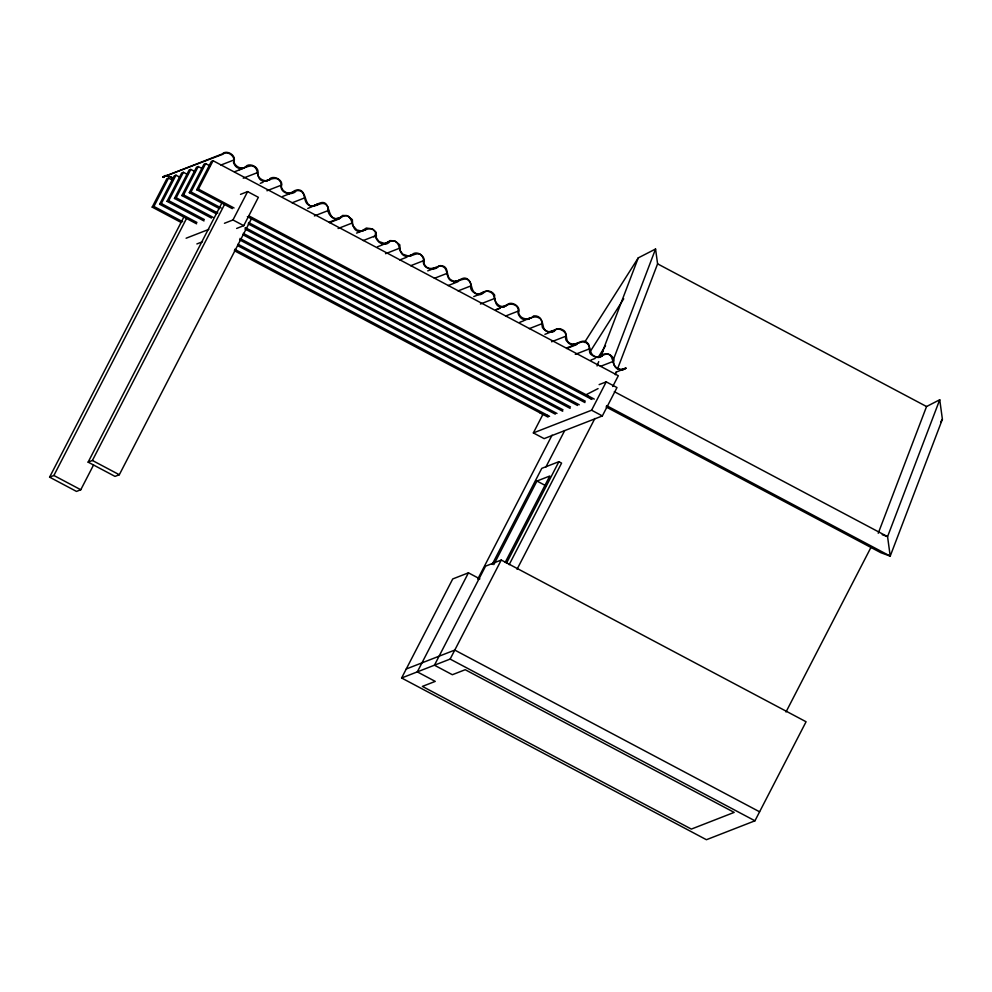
<?xml version="1.0" encoding="UTF-8"?>
<svg xmlns="http://www.w3.org/2000/svg" width="992" height="992" viewBox="0 0 992 992"><rect width="100%" height="100%" fill="white"/><g stroke="black" fill="none" stroke-linecap="round" stroke-linejoin="round"><path stroke-width="1.49" d="M597.06 365.936L598.709 361.621M600.904 355.855L638.253 257.895L655.563 249.004L657.584 263.847L617.52 368.974L622.542 370.09L625.989 368.243L621.339 369.545M613.267 359.935L655.563 249.004M615.325 374.728L616.416 371.851M878.242 533.262L926.553 406.534L939.734 399.764L942.4 419.244L890.221 556.115L880.908 552.742L606.062 406.931M939.734 399.764L887.567 536.635L890.221 556.115L606.534 405.604M180.953 222.369L152.198 207.117L166.842 178.758L168.553 178.089L172.658 180.271M152.198 207.117L153.909 206.448L168.553 178.089M196.59 223.832L159.625 204.228L174.257 175.857L175.981 175.2L180.085 177.37M159.625 204.228L161.336 203.558L175.981 175.2M204.005 220.943L167.04 201.339L181.685 172.968L183.396 172.298L187.5 174.48M167.04 201.339L168.752 200.669L183.396 172.298M211.432 218.054L174.468 198.437L189.1 170.078L190.811 169.409L194.928 171.591M174.468 198.437L176.179 197.768L190.811 169.409M216.107 213.702L181.883 195.548L196.528 167.189L198.239 166.52L202.343 168.69M181.883 195.548L183.594 194.878L198.239 166.52M219.418 208.63L189.311 192.659L203.943 164.288L205.654 163.618L209.758 165.8M189.311 192.659L191.022 191.989L205.654 163.618M232.326 208.642L196.726 189.757L211.37 161.398L213.082 160.729L618.314 375.72L612.734 386.52M93.521 465.062L80.774 489.75L76.496 491.424L49.6 477.152L184.078 216.616M196.726 189.757L198.437 189.1L213.082 160.729M49.6 477.152L53.878 475.478L186.942 217.682M251.658 218.302L119.313 474.734L115.022 476.396L88.127 462.136L221.898 202.963M88.127 462.136L92.405 460.462L224.762 204.042M224.452 223.287L232.971 219.964L247.616 191.605L258.366 197.309L243.734 225.668L236.629 228.445M468.435 572.83L417.31 671.882L435.24 681.392L422.394 686.402L691.362 829.089L734.167 812.398L465.211 669.712L452.364 674.721L434.434 665.21L485.559 566.159L501.258 560.034L806.074 721.754L754.949 820.806L706.428 839.716L401.611 677.995L452.736 578.944L468.435 572.83L479.868 578.894M599.131 384.623L606.224 381.858L616.987 387.562L602.342 415.933L544.124 438.625L533.361 432.921L543.12 414.011M477.76 579.117L552.073 435.153M492.168 564.448L541.768 468.36L558.893 461.689L561.584 463.115L509.156 564.684M493.793 564.622L536.932 481.033L549.779 476.024L505.226 562.352M545.848 467.083L564.671 430.615M401.611 677.995L450.132 659.085L501.258 560.034M506.466 563.258L558.893 461.689M533.361 432.921L591.592 410.217L606.224 381.858M517.043 569.284L594.89 418.463M785.999 711.983L870.926 547.448M584.499 342.488L638.253 257.895M589.756 352.259L623.72 298.803M598.883 356.252L605.529 345.786M600.098 356.016L603.396 350.821M940.751 421.848L942.4 419.244M336.66 218.5L341.36 217.236C335.172 222.865 326.083 214.284 328.166 207.365C322.722 197.768 315.865 209.424 309.144 205.27C301.915 202.046 307.52 189.732 296.571 190.6C291.735 196.652 278.839 193.142 281.344 184.314C278.888 174.728 270.642 179.316 265.112 181.251C254.15 181.003 260.933 168.032 252.067 165.875C245.545 165.701 237.77 173.302 233.504 162.626C236.319 156.699 227.453 149.904 222.741 154.306L162.911 177.084L164.647 175.683L167.512 175.51M163.345 177.456C165.912 174.406 170.76 176.712 173.042 179.044M162.911 177.084L222.307 153.934C226.424 149.358 236.642 155.322 233.901 161.287C234.298 166.718 243.499 171.145 246.71 165.689C251.472 162.924 260.102 168.107 257.622 173.873C258.019 179.304 267.22 183.731 270.432 178.262C275.193 175.51 283.824 180.693 281.344 186.459C281.74 191.89 290.941 196.317 294.153 190.848C309.901 184.438 301.196 213.33 317.242 204.302L307.718 208.494M409.659 256.072L412.511 254.981L407.873 256.283L412.052 254.609C416.938 249.748 426.709 256.792 423.795 263.153C427.552 271.982 434.682 267.666 440.374 265.608C450.529 265.93 444.639 277.165 451.732 280.29C458.044 284.778 462.607 273.656 468.794 280.228C473.023 284.778 470.282 294.872 480.202 294.041C484.369 290.408 491.152 289.23 494.686 295.17C493.284 301.456 499.398 309.07 506.304 305.809C509.776 299.696 521.445 305.982 518.531 312.294C519.734 319.796 529.43 320.751 533.721 315.865C542.14 315.258 542.277 323.305 543.889 328.563C549.89 336.846 555.632 325.5 562.191 329.617C569.433 332.332 563.084 342.463 571.925 343.902C577.865 345.39 583.147 336.796 588.628 344.261C590.24 349.519 590.376 357.566 598.796 356.959C603.086 352.073 612.783 353.028 613.986 360.53C611.246 366.494 621.463 372.459 625.58 367.883M412.114 254.634L409.039 256.283L402.814 254.188L400.086 250.567L399.813 244.826L394.556 240.845L390.067 240.622L385.318 243.697L379.093 241.602L376.365 237.993L376.092 232.24L372.446 228.954L366.358 228.036L361.609 231.124L356.847 229.958L352.644 225.407L352.371 219.666L347.126 215.673L342.637 215.45L339.214 218.277L329.319 222.146M340.901 216.851L341.335 217.223C351.825 210.887 351.18 224.911 355.037 229.45C362.006 236.282 369.756 222.307 375.608 232.537C373.476 240.597 384.276 248.868 390.265 241.168C401.785 238.787 397.11 252.142 404.017 255.601C410.824 259.557 420.112 246.884 423.658 259.817C421.166 268.559 434.161 272.068 438.886 266.104C450.579 265.224 443.585 279.57 453.146 281.505C459.432 282.447 468.038 273.507 471.088 284.977C468.931 289.776 474.325 293.868 478.578 294.5C483.005 295.827 484.679 289.118 489.254 291.71C498.418 294.227 491.09 308.314 503.948 307.173C509.714 301.394 520.416 304.16 518.122 313.633C523.503 326.12 530.943 314.278 538.21 317.539C543.244 319.213 541.359 324.024 542.463 327.608C544.831 331.142 550.089 333.771 554.069 331.402C556.252 327.186 561.993 329.356 564.498 332.072C567.61 334.676 563.679 338.966 567.188 341.508C573.847 350.784 581.56 336.176 588.219 344.658C591.22 347.746 587.289 352.991 592.224 355.285C594.952 357.306 599.85 358.893 602.268 355.657L596.155 357.48M598.064 388.604L586.086 394.754L591.976 399.454M220.918 165.044L233.653 160.084M239.382 169.644L246.462 166.879M234.447 171.802L244.342 167.946M243.226 178.188L257.362 172.67M264.083 181.313L270.196 179.478L265.93 181.127M260.276 183.322L263.128 182.243M240.51 194.37L247.616 191.605M266.947 190.762L281.083 185.256M287.804 193.886L293.458 191.692M282.584 196.466L289.676 193.713M186.112 238.229L208.828 229.375M292.082 202.802L304.804 197.842M196.875 243.945L202.554 241.726M311.525 206.472L317.242 204.302M314.39 215.934L328.526 210.428M329.493 222.667L339.388 218.798M338.098 228.52L352.247 223.002M358.968 231.644L365.081 229.822L356.562 233.108M363.233 240.548L375.956 235.588M373.674 236.84L376.501 235.749M382.738 244.255L388.331 242.023M377.456 246.797L383.135 244.602M385.541 253.692L399.677 248.174M399.764 259.929L406.856 257.188M410.676 265.72L423.398 260.76M430.119 269.39L436.232 267.567L427.726 270.866M434.397 278.306L447.119 273.346M453.84 281.976L459.953 280.153L454.274 282.348M448.086 285.584L457.982 281.716M458.118 290.892L470.84 285.919M478.975 294.004L483.216 292.355M473.754 296.583L479.434 294.388M480.413 304.023L494.562 298.505M501.27 307.148L506.937 304.941M496.05 309.715L500.29 308.066M496.087 309.727L500.328 308.078M505.548 316.051L518.27 311.091M519.771 322.301L524.036 320.664M526.839 319.548L531.117 317.899L524.991 319.722L531.08 317.886M529.269 328.637L541.992 323.677M550.126 331.762L554.826 330.485L544.906 334.329M551.577 341.769L565.713 336.263M572.434 344.894L578.547 343.071L572.868 345.266M566.506 347.981L576.414 344.125M566.68 348.502L576.575 344.646M575.298 354.355L589.434 348.849M590.934 360.046L595.2 358.41M598.002 357.294L602.268 355.657M600.42 366.383L613.155 361.423M616.094 372.099L625.989 368.243M406.261 668.992L454.782 650.082L759.599 811.803M339.214 218.277C324.384 222.072 333.114 195.598 317.18 204.265L317.614 204.637M882.235 534.7L887.567 536.635L614.321 391.666M539.846 412.771L547.832 415.66M657.584 263.847L926.553 406.534M198.437 189.1L234.038 207.973M249.091 215.971L594.27 399.094M247.38 216.64L591.009 398.945M191.022 191.989L221.142 207.96M248.521 222.493L585.305 401.165M248.174 223.882L584.958 402.566M232.971 219.964L243.734 225.668M591.592 410.217L602.342 415.933M183.594 194.878L217.818 213.032M245.198 227.565L579.254 404.786M244.863 228.954L577.542 405.455M176.179 197.768L213.144 217.384M243.263 233.368L570.462 406.956M242.916 234.757L570.115 408.344M168.752 200.669L204.352 219.554M239.94 238.44L563.034 409.845M239.605 239.828L562.7 411.234M161.336 203.558L196.924 222.444M238.006 244.23L556.983 413.466M237.658 245.632L555.272 414.135M153.909 206.448L182.664 221.7M234.682 249.302L549.568 416.355M234.348 250.703L548.03 417.111M536.932 481.033L546.059 485.869M92.405 460.462L119.313 474.734M450.132 659.085L754.949 820.806M53.878 475.478L80.774 489.75M617.495 368.863C610.588 365.713 614.866 348.824 602.243 355.644L601.809 355.272M170.736 176.601L172.211 177.531"/></g></svg>
